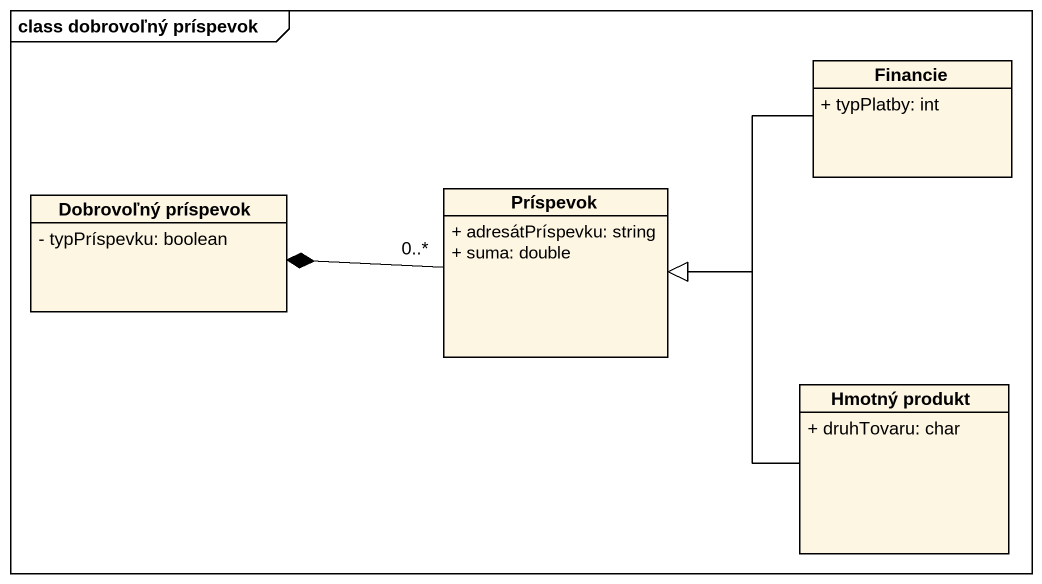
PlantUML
@startuml
mainframe class dobrovoľný príspevok
hide circle
hide empty members
skinparam classAttributeIconSize 0
class Financie {
  + typPlatby: int
}
class "Dobrovoľný príspevok" as Dobrovoľný_príspevok {
  - typPríspevku: boolean
}
class Príspevok {
  + adresátPríspevku: string
  + suma: double
}
class "Hmotný produkt" as Hmotný_produkt {
  + druhTovaru: char
}
Financie -left-|> Príspevok
Príspevok "0..*" -left-* Dobrovoľný_príspevok
Hmotný_produkt -left-|> Príspevok
@enduml
